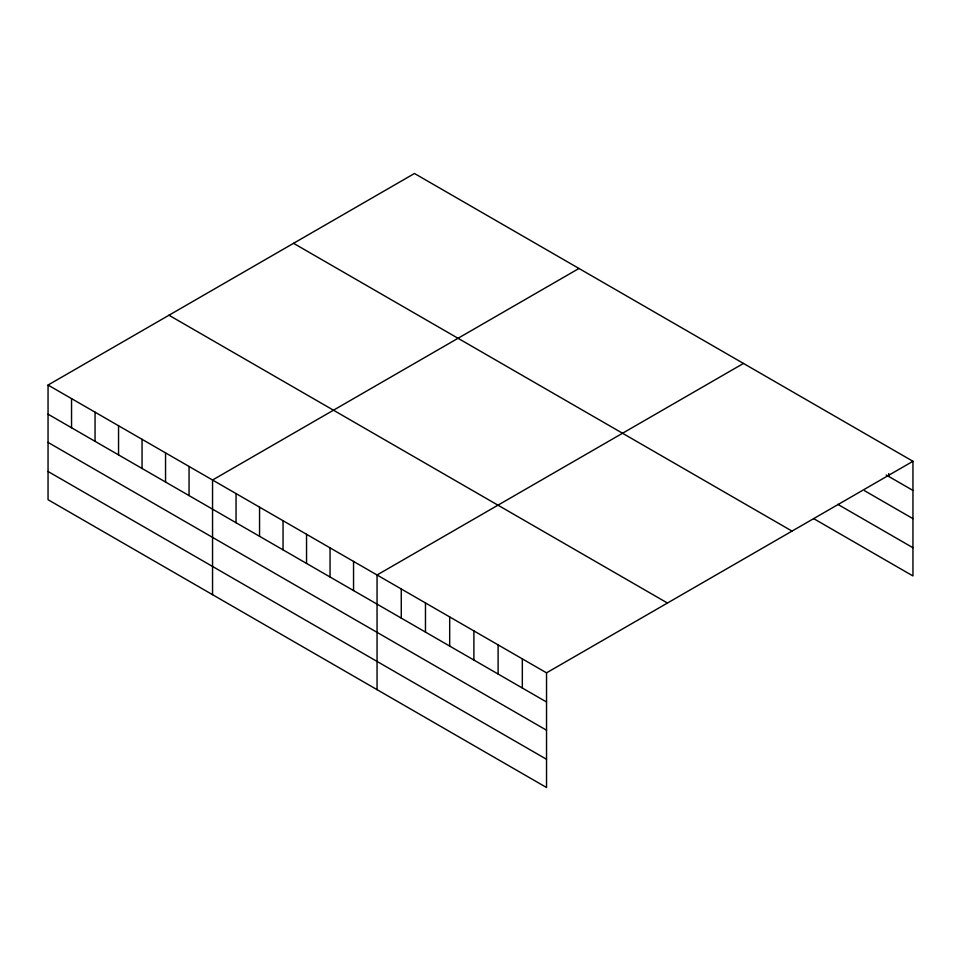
<?xml version="1.0" encoding="UTF-8"?>
<svg xmlns="http://www.w3.org/2000/svg" width="961" height="961" viewBox="0 0 961 961"><rect width="100%" height="100%" fill="white"/><g stroke="black" fill="none" stroke-linecap="round" stroke-linejoin="round"><path stroke-width="1.44" d="M48.05 385.049L546.533 672.844L546.533 787.503L48.05 499.708L48.05 385.049L414.467 173.497L912.95 461.292L912.95 575.951L813.559 518.568M578.966 268.467L212.549 480.019L212.549 594.679M743.466 363.438L377.048 574.99L377.048 689.65M546.533 672.844L912.95 461.292M886.186 474.986L912.95 490.434M864.528 490.699L912.95 518.652M837.764 504.321L912.95 547.734M293.549 243.313L792.032 531.109M168.968 315.232L667.451 603.027M48.05 414.191L546.533 701.986M48.05 442.408L546.533 730.204M48.05 471.479L546.533 759.286M888.733 473.545L888.733 476.452M522.328 658.862L522.328 688.004M498.11 644.879L498.11 674.021M473.893 630.909L473.893 660.051M449.688 616.926L449.688 646.068M425.471 602.943L425.471 632.086M401.266 588.973L401.266 618.115M353.552 561.428L353.552 590.559M330.055 547.854L330.055 576.996M306.547 534.292L306.547 563.434M283.051 520.718L283.051 549.86M259.554 507.156L259.554 536.298M236.046 493.582L236.046 522.724M189.053 466.445L189.053 495.588M165.544 452.883L165.544 482.026M142.048 439.309L142.048 468.451M118.551 425.747L118.551 454.889M95.055 412.185L95.055 441.315M71.546 398.611L71.546 427.753"/></g></svg>
